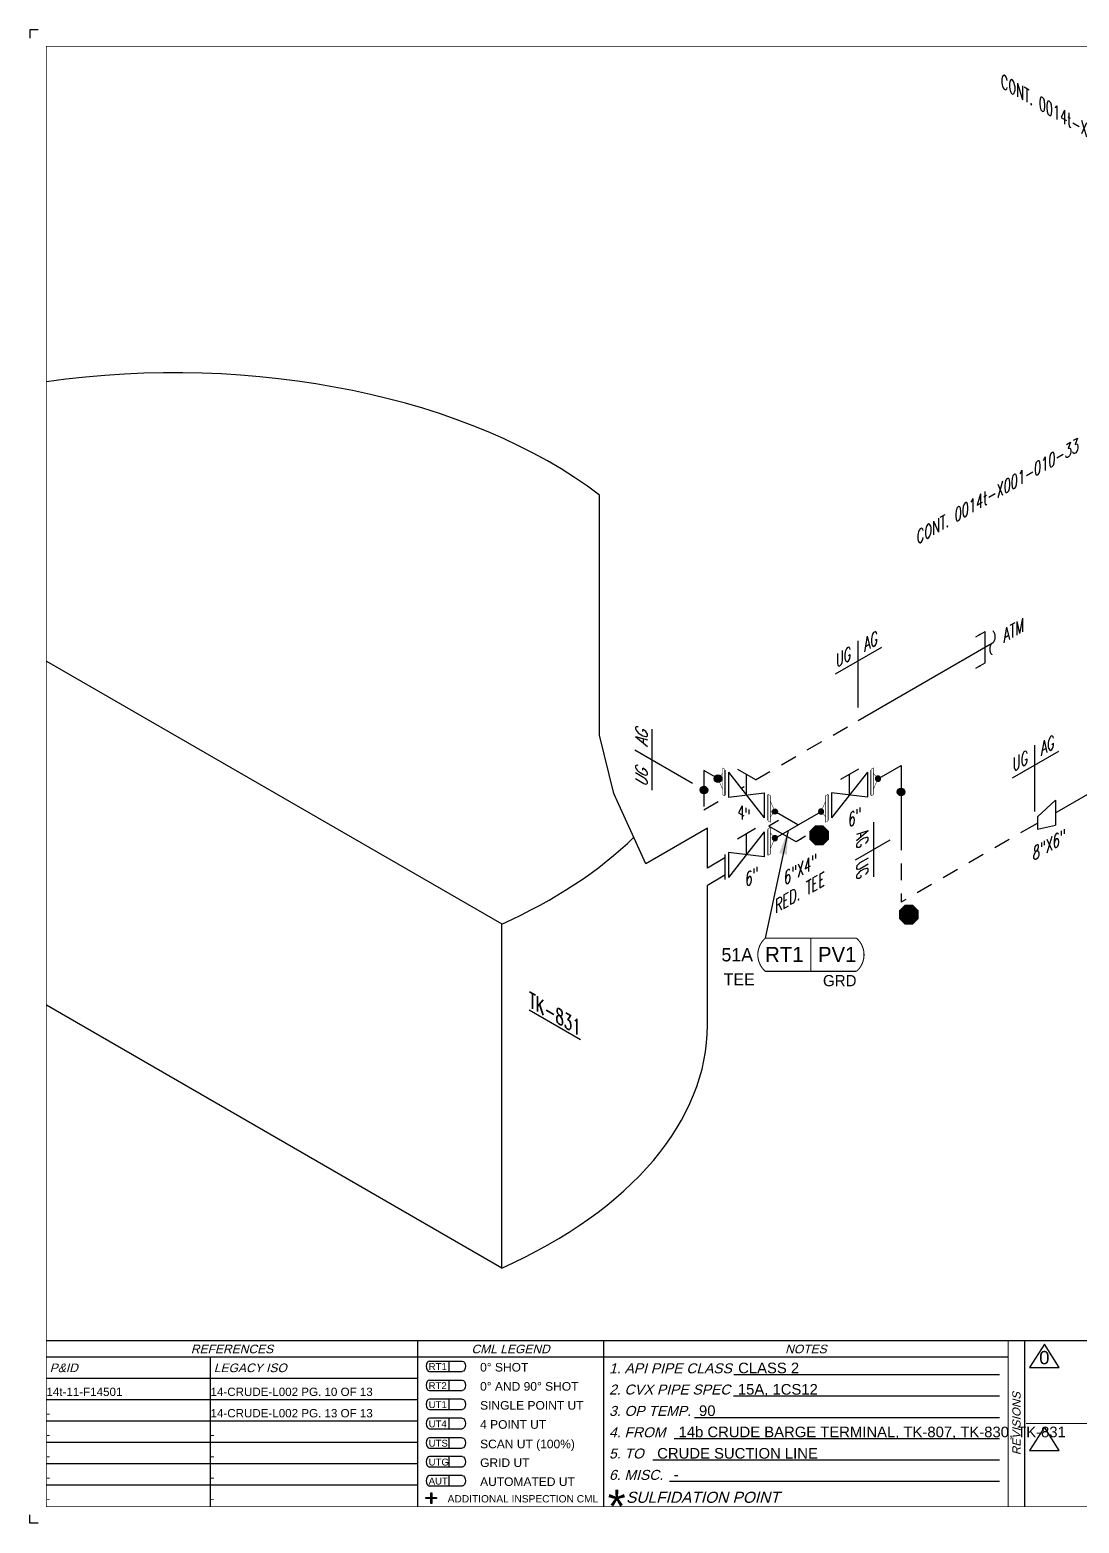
# Model space of a CAD drawing. Header units: inches. Extents: x 0.1 to 17.4, y 0.1 to 11.4.
# Drawn here: x 0.12 to 8.03, y 0.12 to 11.37 of the extents above; entities that cross this region are included whole.
import ezdxf
from ezdxf.enums import TextEntityAlignment as Align

# ---------------------------------------------------------------- set-up
doc = ezdxf.new("R2010")
doc.units = ezdxf.units.IN
doc.header["$MEASUREMENT"] = 0
doc.linetypes.add('HIDDEN2', pattern=[0.1875, 0.125, -0.0625])
for name, color, linetype in [('3', 1, 'Continuous'), ('BORDER', 3, 'Continuous'), ('BORDERTEXT', 7, 'Continuous'), ('COMP', 1, 'Continuous'), ('Continuation', 7, 'Continuous'), ('DL', 20, 'Continuous'), ('EQUIP', 131, 'Continuous'), ('EQUIP-ANNO', 150, 'Continuous'), ('FITTINGS', 4, 'Continuous'), ('PART_PCML', 7, 'Continuous'), ('PART_SelectedCML_RT', 132, 'Continuous'), ('PART_SelectedCML_UT', 132, 'Continuous'), ('PIPE-ANNO', 150, 'HIDDEN2'), ('TEXT', 7, 'Continuous'), ('UNAS.PIPE', 251, 'Continuous'), ('WELD POINTS', 41, 'Continuous'), ('Welds', 7, 'Continuous')]:
    doc.layers.add(name, color=color, linetype=linetype)
doc.layers.add('PIPE', color=7, linetype='Continuous', lineweight=30)
doc.styles.add('CMLPAS', font='')
doc.styles.add('FEASStandard', font='arial.ttf')
doc.styles.add('ISO30', font='simplex.shx', dxfattribs={"width": 0.85, "oblique": 30, "height": 0.075})
doc.styles.add('PART_Standard', font='romans', dxfattribs={"width": 0.8, "height": 0.09})
doc.styles.add('Richmond', font='arial.ttf')
doc.styles.add('SIMPLEX', font='ROMANS')
doc.styles.get("Standard").update_dxf_attribs({"font": 'arial.ttf'})
doc.styles.get('CMLPAS').set_extended_font_data('Cordia New')
doc.dimstyles.new('Richmond', dxfattribs={"dimtxt": 0.18, "dimasz": 0.18, "dimexe": 0.18, "dimexo": 0.0625, "dimgap": 0.09, "dimtad": 0, "dimtih": 1, "dimtoh": 1, "dimdec": 4, "dimzin": 0, "dimdsep": 46, "dimtxsty": 'Richmond', "dimcen": 0.09, "dimadec": 0, "dimazin": 0, "dimtfac": 1, "dimtdec": 4, "dimtofl": 0, "dimtmove": 0, "dimatfit": 3, "dimfxl": 1, "dimtolj": 1, "dimtzin": 0, "dimarcsym": 0})
doc.dimstyles.get("Standard").update_dxf_attribs({"dimtxt": 0.18, "dimasz": 0.18, "dimexe": 0.18, "dimexo": 0.0625, "dimgap": 0.09, "dimtad": 0, "dimtih": 1, "dimtoh": 1, "dimdec": 4, "dimzin": 0, "dimdsep": 46, "dimtxsty": 'Standard', "dimcen": 0.09, "dimadec": 0, "dimazin": 0, "dimtfac": 1, "dimtdec": 4, "dimtofl": 0, "dimtmove": 0, "dimatfit": 3, "dimfxl": 1, "dimtolj": 1, "dimtzin": 0, "dimarcsym": 0})

# ---------------------------------------------------------------- blocks, each defined once
blk = doc.blocks.new('Border')
h = blk.add_hatch(color=256)
h.dxf.hatch_style = 1
h.paths.add_polyline_path([(3.147, 0.317), (3.11, 0.317), (3.11, 0.31), (3.147, 0.31), (3.147, 0.273), (3.154, 0.273), (3.154, 0.31), (3.191, 0.31), (3.191, 0.317), (3.154, 0.317), (3.154, 0.354), (3.147, 0.354)])
blk.add_line((5.432, 1.244), (7.435, 1.244))
for points in [[(5.43, 1.083), (7.435, 1.083)], [(5.136, 0.922), (7.435, 0.922)], [(4.982, 0.762), (7.435, 0.762)], [(4.822, 0.601), (7.435, 0.601)], [(3.147, 0.317), (3.147, 0.354), (3.154, 0.354), (3.154, 0.317)], [(4.947, 0.44), (7.435, 0.44)], [(3.147, 0.31), (3.11, 0.31), (3.11, 0.317), (3.147, 0.317)], [(3.154, 0.31), (3.154, 0.273), (3.147, 0.273), (3.147, 0.31)], [(3.154, 0.317), (3.191, 0.317), (3.191, 0.31), (3.154, 0.31)]]:
    blk.add_lwpolyline(points)
at = {"layer": 'BORDER'}
for p, q in [((7.625, 0.25), (7.625, 1.5)), ((7.5, 1.375), (0.25, 1.375)), ((1.487, 0.25), (1.487, 1.375)), ((1.487, 1.214), (0.25, 1.214)), ((3.048, 1.214), (1.487, 1.214)), ((1.487, 1.054), (0.25, 1.054)), ((3.048, 1.054), (1.487, 1.054)), ((1.487, 0.893), (0.25, 0.893)), ((3.048, 0.893), (1.487, 0.893)), ((1.487, 0.732), (0.25, 0.732)), ((3.048, 0.732), (1.487, 0.732)), ((1.487, 0.571), (0.25, 0.571)), ((3.048, 0.571), (1.487, 0.571)), ((1.487, 0.411), (0.25, 0.411)), ((3.048, 0.411), (1.487, 0.411))]:
    blk.add_line(p, q, dxfattribs=at)
at = {"layer": 'BORDER', "const_width": 0.005}
blk.add_lwpolyline([(0.25, 0.25), (17.25, 0.25), (17.25, 11.25), (0.25, 11.25)], close=True, dxfattribs=at)
at = {"layer": 'BORDER', "const_width": 0.00833}
for points in [[(17.25, 1.5), (0.25, 1.5)], [(3.048, 0.25), (3.048, 1.5)], [(4.45, 0.25), (4.45, 1.5)], [(7.5, 0.25), (7.5, 1.5)], [(7.634, 0.875), (10.375, 0.875)]]:
    blk.add_lwpolyline(points, dxfattribs=at)
at = {"layer": 'BORDERTEXT', "color": 7, "linetype": 'Continuous'}
for p, q in [((3.137, 1.346), (3.383, 1.346)), ((3.137, 1.267), (3.383, 1.267)), ((3.137, 1.202), (3.383, 1.202)), ((3.137, 1.123), (3.383, 1.123))]:
    blk.add_line(p, q, dxfattribs=at)
at = {"layer": 'BORDERTEXT'}
for p, q in [((3.283, 1.346), (3.283, 1.267)), ((3.283, 1.202), (3.283, 1.123)), ((3.283, 1.059), (3.283, 0.98)), ((3.283, 1.059), (3.283, 0.98)), ((3.283, 0.915), (3.283, 0.836)), ((3.283, 0.915), (3.283, 0.836)), ((3.283, 0.768), (3.283, 0.689)), ((3.283, 0.768), (3.283, 0.689)), ((3.283, 0.626), (3.283, 0.548)), ((3.283, 0.626), (3.283, 0.548)), ((3.283, 0.483), (3.283, 0.405)), ((3.283, 0.483), (3.283, 0.405))]:
    blk.add_line(p, q, dxfattribs=at)
at = {"layer": 'BORDERTEXT', "color": 7}
for p, q in [((3.383, 1.059), (3.137, 1.059)), ((3.137, 0.98), (3.383, 0.98)), ((3.383, 0.915), (3.137, 0.915)), ((3.137, 0.836), (3.383, 0.836)), ((3.383, 0.768), (3.137, 0.768)), ((3.137, 0.689), (3.383, 0.689)), ((3.383, 0.626), (3.137, 0.626)), ((3.137, 0.548), (3.383, 0.548)), ((3.383, 0.483), (3.137, 0.483)), ((3.137, 0.405), (3.383, 0.405))]:
    blk.add_line(p, q, dxfattribs=at)
at = {"layer": 'BORDERTEXT'}
for centre in [(3.137, 1.307), (3.137, 1.163), (3.137, 1.02), (3.137, 0.876), (3.137, 0.729), (3.137, 0.587), (3.137, 0.444)]:
    blk.add_ellipse(centre, major_axis=(0, -0.0394), ratio=0.624439, start_param=3.141593, end_param=6.283185, dxfattribs=at)
at = {"layer": 'BORDERTEXT', "extrusion": (0, 0, -1)}
for centre in [(3.383, 1.307), (3.383, 1.163), (3.383, 1.02), (3.383, 0.876), (3.383, 0.729), (3.383, 0.587), (3.383, 0.444)]:
    blk.add_ellipse(centre, major_axis=(0, -0.0394), ratio=0.624439, start_param=3.141593, end_param=6.283185, dxfattribs=at)
at = {"layer": 'BORDERTEXT', "style": 'FEASStandard', "oblique": 15}
for s, p in [('REFERENCES', (1.649, 1.437)), ('CML LEGEND', (3.749, 1.437)), ('NOTES', (5.975, 1.437))]:
    blk.add_text(s, height=0.065, dxfattribs=at).set_placement(p, align=Align.MIDDLE)
for s, p in [('P&ID', (0.275, 1.295)), ('LEGACY ISO', (1.512, 1.295))]:
    blk.add_text(s, height=0.065, dxfattribs=at).set_placement(p, align=Align.MIDDLE_LEFT)
at = {"layer": 'BORDERTEXT', "style": 'FEASStandard'}
for s, height, p in [('RT1', 0.0518, (3.131, 1.279)), ('0%%D SHOT', 0.0648, (3.519, 1.267)), ('RT2', 0.0518, (3.131, 1.135)), ('0%%D AND 90%%D SHOT', 0.0648, (3.519, 1.123)), ('UT1', 0.0518, (3.131, 0.992)), ('SINGLE POINT UT', 0.0648, (3.519, 0.98)), ('4 POINT UT', 0.0648, (3.519, 0.836)), ('UT4', 0.0518, (3.131, 0.847)), ('UTS', 0.0518, (3.131, 0.701)), ('SCAN UT (100%%%)', 0.0648, (3.519, 0.689)), ('UTG', 0.0518, (3.131, 0.559)), ('GRID UT', 0.0648, (3.519, 0.548)), ('AUT', 0.0518, (3.131, 0.416)), ('AUTOMATED UT', 0.0648, (3.519, 0.405)), ('ADDITIONAL INSPECTION CML', 0.055, (3.274, 0.281))]:
    blk.add_text(s, height=height, dxfattribs=at).set_placement(p)
at = {"layer": 'BORDERTEXT', "style": 'FEASStandard', "oblique": 15}
for s, height, p in [('1. API PIPE CLASS', 0.075, (4.491, 1.254)), ('2. CVX PIPE SPEC', 0.075, (4.491, 1.094)), ('3. OP TEMP.', 0.075, (4.491, 0.933)), ('4. FROM ', 0.075, (4.491, 0.772)), ('5. TO ', 0.075, (4.491, 0.612)), ('6. MISC. ', 0.075, (4.491, 0.451)), ('SULFIDATION POINT', 0.08333, (4.619, 0.278))]:
    blk.add_text(s, height=height, dxfattribs=at).set_placement(p)
blk.add_text('REVISIONS', height=0.0625, rotation=90, dxfattribs=at).set_placement((7.562, 0.875), align=Align.MIDDLE)
at = {"layer": 'BORDERTEXT', "insert": (4.481, 0.378), "char_height": 0.25, "attachment_point": 1, "style": 'FEASStandard'}
blk.add_mtext('*', dxfattribs=at)
blk = doc.blocks.new('BORDER TEXT')
at = {"layer": 'BORDERTEXT'}
for tag, p, height, style in [('API_PIPE_CLASS', (5.464, 1.254), 0.08, 'Richmond'), ('MATERIAL1', (12.263, 1.211), 0.08, 'Richmond'), ('P&ID_#1', (0.25, 1.083), 0.0625, 'FEASStandard'), ('LINE_#1', (1.487, 1.083), 0.0625, 'FEASStandard'), ('CVX_PIPE_SPEC', (5.462, 1.093), 0.08, 'Richmond'), ('OP_TEMP', (5.169, 0.932), 0.08, 'Richmond'), ('MATERIAL2', (12.263, 1.04), 0.08, 'Richmond'), ('P&ID_#2', (0.25, 0.922), 0.0625, 'FEASStandard'), ('LINE_#2', (1.487, 0.922), 0.0625, 'FEASStandard'), ('MATERIAL3', (12.263, 0.868), 0.08, 'Richmond'), ('P&ID_#3', (0.25, 0.762), 0.0625, 'FEASStandard'), ('LINE_#3', (1.487, 0.762), 0.0625, 'FEASStandard'), ('FROM', (5.015, 0.772), 0.08, 'Richmond'), ('TO', (4.854, 0.611), 0.08, 'Richmond'), ('MATERIAL4', (12.263, 0.696), 0.08, 'Richmond'), ('P&ID_#4', (0.25, 0.601), 0.0625, 'FEASStandard'), ('LINE_#4', (1.487, 0.601), 0.0625, 'FEASStandard'), ('MATERIAL5', (12.263, 0.525), 0.08, 'Richmond'), ('P&ID_#5', (0.25, 0.44), 0.0625, 'FEASStandard'), ('LINE_#5', (1.487, 0.44), 0.0625, 'FEASStandard'), ('MISC', (4.979, 0.451), 0.08, 'Richmond'), ('INSULATION', (12.928, 0.414), 0.0625, 'FEASStandard'), ('P&ID_#6', (0.25, 0.28), 0.0625, 'FEASStandard'), ('LINE_#6', (1.487, 0.28), 0.0625, 'FEASStandard'), ('PWHT', (12.928, 0.281), 0.0625, 'FEASStandard')]:
    blk.add_attdef(tag, p, '', height=height, dxfattribs=dict(at, style=style))
at = {"layer": 'BORDERTEXT', "style": 'FEASStandard'}
for tag, p in [('DR.BY', (11.075, 0.562)), ('DR.BY_DATE', (11.95, 0.562)), ('CHK_BY', (11.075, 0.354)), ('CHK._BY_DATE', (11.95, 0.354))]:
    blk.add_attdef(tag, text='', height=0.1, dxfattribs=at).set_placement(p, align=Align.MIDDLE_CENTER)
at = {"layer": 'BORDERTEXT', "style": 'PART_Standard', "width": 0.8}
for tag, p in [('PLANT_NUMBER', (13.938, 0.384)), ('SYSTEM_NUMBER', (14.812, 0.384)), ('CIRCUIT_NUMBER', (15.688, 0.384)), ('SHEET_NUMBER', (16.5, 0.384)), ('REVISION', (17.062, 0.384))]:
    blk.add_attdef(tag, text='', height=0.15, dxfattribs=at).set_placement(p, align=Align.MIDDLE_CENTER)
blk = doc.blocks.new('1_Cont_330')
at = {"layer": 'Continuation', "style": 'PART_Standard', "oblique": 330, "width": 0.8}
blk.add_attdef('CONT.', (0, 0), '', height=0.09, rotation=330, dxfattribs=at)
blk = doc.blocks.new('*U41')
at = {"layer": 'PIPE-ANNO', "linetype": 'Continuous'}
for p, q in [((0, 0.1), (0, 0.6)), ((-0.169, 0.352), (0.179, 0.554))]:
    blk.add_line(p, q, dxfattribs=at)
at = {"layer": 'TEXT', "style": 'PART_Standard', "oblique": 30, "width": 0.8}
blk.add_attdef('SPEC_1_30/30', (-0.166, 0.396), '', height=0.09, rotation=30, dxfattribs=at)
blk.add_attdef('SPEC_2_30/30', text='', height=0.09, rotation=30, dxfattribs=at).set_placement((0.149, 0.578), align=Align.RIGHT)
blk = doc.blocks.new('1_Text_30')
at = {"layer": 'TEXT', "style": 'PART_Standard', "oblique": 30, "width": 0.8}
blk.add_attdef('TEXT', (0, 0), '', height=0.09, rotation=30, dxfattribs=at)
blk = doc.blocks.new('3_VALVE_FLANGE_GATE_30')
at = {"color": 0, "linetype": 'ByBlock', "lineweight": -2}
blk.add_wipeout([(-0.162, -0.187), (-0.135, -0.172), (0, 0), (0.135, -0.016), (0.162, 0), (0.162, 0.187), (0.135, 0.172), (0, 0), (-0.135, 0.016), (-0.162, 0)], dxfattribs=at)
for p, q in [((0.135, 0.172), (-0.135, -0.172)), ((0.068, 0.195), (-0.068, 0.117)), ((0, 0), (0, 0.156)), ((0.135, 0.172), (0.135, -0.016)), ((0.162, 0.187), (0.162, 0)), ((-0.162, 0), (-0.162, -0.187)), ((-0.135, 0.016), (-0.135, -0.172)), ((0.135, -0.016), (-0.135, 0.016))]:
    blk.add_line(p, q, dxfattribs=at)
blk = doc.blocks.new('AM9A04')
at = {"linetype": 'Continuous', "const_width": 0.01}
blk.add_lwpolyline([(0, -0.289), (0, 0.289), (-0.05, 0.318), (-0.05, -0.26)], close=True, dxfattribs=at)
at = {"const_width": 0.01}
blk.add_lwpolyline([(-0.05, -0.144), (-0.15, 0.087), (-0.05, 0.202)], dxfattribs=at)
blk = doc.blocks.new('A09')
at = {"layer": 'Welds'}
h = blk.add_hatch(color=256, dxfattribs=at)
h.dxf.hatch_style = 1
h.paths.add_polyline_path([(-0.03, 0, 1), (0.03, 0, 1)])
blk.add_circle((0, 0), 0.03, dxfattribs=at)
blk = doc.blocks.new('*U52')
blk.add_wipeout([(0.052, -0.03), (0.017, -0.07), (0.017, -0.11), (0, -0.1), (0, 0.1), (0.017, 0.09), (0.017, 0.05)]).dxf.layer = 'COMP'
at = {"layer": '3', "xscale": 0.65, "yscale": 0.65, "zscale": 0.65}
blk.add_blockref('A09', (0.052, -0.03), dxfattribs=at)
at = {"layer": 'COMP', "xscale": 0.3466300616258731, "yscale": 0.3466300616258731, "zscale": 0.3466300616258731, "rotation": 180}
blk.add_blockref('AM9A04', (0, 0), dxfattribs=at)
blk = doc.blocks.new('2_WELD_SINGLE_00')
at = {"linetype": 'ByBlock', "lineweight": -2}
h = blk.add_hatch(color=0, dxfattribs=at)
edge = h.paths.add_edge_path()
edge.add_arc((0, 0), 0.0286, 0, 360)
at = {"color": 0, "linetype": 'ByBlock', "lineweight": -2}
blk.add_circle((0, 0), 0.0286, dxfattribs=at)
blk = doc.blocks.new('1_Cont_30')
at = {"layer": 'Continuation', "style": 'PART_Standard', "oblique": 30, "width": 0.8}
blk.add_attdef('CONT', (0, 0), '', height=0.09, rotation=30, dxfattribs=at)
blk = doc.blocks.new('1_BREAK-PIPE_PIPE_00')
at = {"color": 0, "linetype": 'ByBlock', "lineweight": -2}
for centre, major_axis in [((0.03, -0.092), (0, 0.101)), ((-0.03, 0.092), (0, -0.101))]:
    blk.add_ellipse(centre, major_axis=major_axis, ratio=0.711978, start_param=0.427466, end_param=3.141593, dxfattribs=at)
blk = doc.blocks.new('1_Tilde_00')
at = {"layer": 'PIPE-ANNO', "xscale": -0.5000000000000001, "yscale": 0.5, "zscale": 0.5}
blk.add_blockref('1_BREAK-PIPE_PIPE_00', (0, 0), dxfattribs=at)
blk = doc.blocks.new('*U69')
at = {"layer": 'PIPE-ANNO', "linetype": 'Continuous'}
for p, q in [((-0.39, -0.002), (-0.39, 0.459)), ((-0.087, 0.05), (-0.52, 0.3))]:
    blk.add_line(p, q, dxfattribs=at)
at = {"layer": 'TEXT', "style": 'PART_Standard', "oblique": 30, "width": 0.8}
blk.add_attdef('SPEC_1_30/30', (-0.426, 0.022), '', height=0.09, rotation=90, dxfattribs=at)
blk.add_attdef('SPEC_2_30/30', text='', height=0.09, rotation=90, dxfattribs=at).set_placement((-0.426, 0.445), align=Align.RIGHT)
blk = doc.blocks.new('2_REDUCER_THREAD_CONCENTRIC_30')
at = {"color": 0, "linetype": 'ByBlock', "lineweight": -2}
blk.add_wipeout([(0.068, 0.086), (-0.068, 0.055), (-0.068, -0.133), (0.068, -0.008)], dxfattribs=at)
for p, q in [((0.068, 0.086), (-0.068, 0.055)), ((-0.068, -0.133), (-0.068, 0.055)), ((0.068, -0.008), (0.068, 0.086)), ((0.068, -0.008), (-0.068, -0.133))]:
    blk.add_line(p, q, dxfattribs=at)
blk = doc.blocks.new('1_Text_330')
at = {"layer": 'TEXT', "style": 'PART_Standard', "oblique": 330, "width": 0.8}
blk.add_attdef('3/4"', (0, 0), '', height=0.09, rotation=330, dxfattribs=at)
blk = doc.blocks.new('PART_PCML')
blk.add_hatch(color=0).paths.add_polyline_path([(-0.07, -0.029), (-0.029, -0.07), (0.029, -0.07), (0.07, -0.029), (0.07, 0.029), (0.029, 0.07), (-0.029, 0.07), (-0.07, 0.029)])
at = {"color": 7, "const_width": 0.009}
blk.add_lwpolyline([(-0.07, 0.029), (-0.029, 0.07), (0.029, 0.07), (0.07, 0.029), (0.07, -0.029), (0.029, -0.07), (-0.029, -0.07), (-0.07, -0.029), (-0.07, 0.029), (-0.029, 0.07)], dxfattribs=at)
at = {"color": 18, "true_color": 0x000000}
blk.add_lwpolyline([(-0.029, 0.07), (-0.07, 0.029), (-0.07, -0.029), (-0.029, -0.07), (0.029, -0.07), (0.07, -0.029), (0.07, 0.029), (0.029, 0.07)], close=True, dxfattribs=at)
at = {"color": 7, "true_color": 0xffffff, "style": 'SIMPLEX', "width": 0.8, "flags": 1}
for tag, p in [('CIRCUIT', (-0.094, 0.089)), ('DM', (-0.053, -0.133)), ('TYPE', (-0.075, -0.204))]:
    blk.add_attdef(tag, p, '', height=0.0586, dxfattribs=at)
at = {"color": 7, "true_color": 0xffffff, "style": 'SIMPLEX', "width": 0.8}
blk.add_attdef('DMDISP', text='', height=0.0586, dxfattribs=at).set_placement((0, 0), align=Align.MIDDLE_CENTER)
blk = doc.blocks.new('CMLPAS')
at = {"const_width": 0.008}
blk.add_lwpolyline([(0.063, 0.125, 0.454441), (0.063, -0.125), (0.75, -0.125, 0.454441), (0.75, 0.125)], format="xyb", close=True, dxfattribs=at)
blk.add_lwpolyline([(0.406, -0.125), (0.406, 0.125)], dxfattribs=at)
at = {"style": 'CMLPAS', "flags": 1}
for tag, p in [('STATE', (0.75, 0.623)), ('DL', (0.75, 0.482)), ('CIRCUIT', (0.75, 0.341)), ('SUBSINTERVAL(MONTHS)', (-0.025, -0.335)), ('OLD_ID', (0.75, -0.337)), ('OLD_NDE', (0.75, -0.478)), ('OLD_ENTY', (0.741, -0.636)), ('SIZE', (0.747, -0.761)), ('SPEC', (0.747, -0.902)), ('JUSTIFY', (0.747, -1.043)), ('COMMENTS', (0.747, -1.185)), ('OLD_ASSET', (0.75, -1.326)), ('SCHED', (0.737, -1.469)), ('NOM_THICK', (0.752, -1.61)), ('CORR_ALLOW', (0.763, -1.745)), ('TML_STATUS', (0.772, -1.878)), ('FLOW_ORDER', (0.778, -2.13))]:
    blk.add_attdef(tag, text='', height=0.1, dxfattribs=at).set_placement(p, align=Align.MIDDLE_RIGHT)
at = {"style": 'CMLPAS'}
for tag, height, p in [('CHILD', 0.25, (0.75, 0.269)), ('###', 0.115, (0.75, 0.002)), ('ACCESS', 0.085, (0.75, -0.195))]:
    blk.add_attdef(tag, text='', height=height, dxfattribs=at).set_placement(p, align=Align.MIDDLE_RIGHT)
at = {"color": 152, "style": 'CMLPAS'}
for tag, height, p in [('SPECIAL', 0.085, (0.405, 0.19)), ('DM-TYPE', 0.1, (-0.03, 0)), ('COMP', 0.09, (-0.017, -0.185))]:
    blk.add_attdef(tag, text='', height=height, dxfattribs=at).set_placement(p, align=Align.MIDDLE_RIGHT)
at = {"style": 'CMLPAS'}
blk.add_attdef('NDE', text='', height=0.115, dxfattribs=at).set_placement((0.206, 0.002), align=Align.MIDDLE_CENTER)
blk = doc.blocks.new('*U66')
at = {"color": 20, "linetype": 'ByBlock', "ltscale": 0.7}
blk.add_line((0.054, -0.15), (0.054, 0.087), dxfattribs=at)
for points in [[(0.126, 0.046), (0.054, 0.087)], [(0.126, -0.191), (0.054, -0.15)]]:
    blk.add_leader(points, dimstyle='Richmond', override={"dimasz": 0.04, "dimgap": 0.09, "dimtad": 0}, dxfattribs=at)
blk = doc.blocks.new('*U77')
at = {"color": 20, "linetype": 'ByBlock', "ltscale": 0.7}
blk.add_line((0.157, -0.028), (-0.048, 0.09), dxfattribs=at)
for points in [[(0.023, 0.132), (-0.048, 0.09)], [(0.228, 0.013), (0.157, -0.028)]]:
    blk.add_leader(points, dimstyle='Richmond', override={"dimasz": 0.04, "dimgap": 0.09, "dimtad": 0}, dxfattribs=at)

msp = doc.modelspace()

# ---------------------------------------------------------------- linework, layer by layer
for p, q in [((0.125, 11.375), (0.125, 11.312)), ((0.187, 11.375), (0.125, 11.375)), ((0.125, 0.125), (0.125, 0.187)), ((0.187, 0.125), (0.125, 0.125))]:
    msp.add_line(p, q)
at = {"layer": 'BORDERTEXT'}
for points in [[(7.772, 1.474), (7.659, 1.298), (7.885, 1.298)], [(7.772, 0.849), (7.659, 0.673), (7.885, 0.673)]]:
    msp.add_lwpolyline(points, close=True, dxfattribs=at)
at = {"layer": 'EQUIP'}
for p, q in [((4.419, 6.061), (4.419, 7.869)), ((0.25, 6.62), (3.683, 4.639)), ((4.527, 5.621), (4.419, 6.061)), ((4.768, 5.093), (4.527, 5.621)), ((5.232, 5.361), (4.768, 5.093)), ((5.232, 5.06), (5.232, 5.361)), ((5.232, 3.877), (5.232, 4.93)), ((3.683, 2.046), (3.683, 4.639)), ((3.683, 2.046), (0.25, 4.028))]:
    msp.add_line(p, q, dxfattribs=at)
for centre, start_param, end_param in [((1.212, 6.47), 3.788683, 4.953891), ((1.212, 6.47), 2.232673, 2.609905), ((1.212, 3.877), 2.232673, 3.141593)]:
    msp.add_ellipse(centre, major_axis=(-4.021, 0), ratio=0.57735, start_param=start_param, end_param=end_param, dxfattribs=at)
at = {"layer": 'PIPE'}
for p, q in [((5.364, 5.068), (6.692, 5.834)), ((6.692, 5.834), (6.692, 5.319)), ((8.441, 5.814), (7.701, 5.387)), ((5.915, 5.386), (5.754, 5.479))]:
    msp.add_line(p, q, dxfattribs=at)
at = {"layer": 'PIPE', "linetype": 'HIDDEN2'}
for p in [(7.701, 5.387), (6.692, 5.319)]:
    msp.add_line(p, (6.692, 4.804), dxfattribs=at)
at = {"layer": 'PIPE-ANNO', "linetype": 'Continuous'}
for p, q in [((6.485, 5.407), (6.485, 4.993)), ((6.607, 5.27), (6.347, 5.12))]:
    msp.add_line(p, q, dxfattribs=at)
at = {"layer": 'UNAS.PIPE'}
for p, q in [((6.368, 6.171), (7.381, 6.756)), ((5.206, 5.795), (5.206, 5.648)), ((5.312, 5.734), (5.206, 5.795))]:
    msp.add_line(p, q, dxfattribs=at)
at = {"layer": 'UNAS.PIPE', "linetype": 'HIDDEN2'}
msp.add_line((5.206, 5.648), (5.206, 5.5), dxfattribs=at)

# ---------------------------------------------------------------- block references
msp.add_blockref('1_Cont_30', (7.463, 6.756)).add_auto_attribs({'CONT': 'ATM'})
at = {"layer": 'BORDER'}
msp.add_blockref('Border', (0, 0), dxfattribs=at)
at = {"layer": 'BORDERTEXT'}
ref = msp.add_blockref('BORDER TEXT', (0, 0), dxfattribs=at)
ref.add_attrib('MISC', '-', (4.979, 0.451), dxfattribs={"height": 0.08, "style": 'Richmond'})
ref.add_attrib('TO', 'CRUDE SUCTION LINE', (4.854, 0.611), dxfattribs={"height": 0.08, "style": 'Richmond'})
ref.add_attrib('FROM', '14b CRUDE BARGE TERMINAL, TK-807, TK-830, TK-831', (5.015, 0.772), dxfattribs={"height": 0.08, "style": 'Richmond'})
ref.add_attrib('OP_TEMP', '90', (5.169, 0.932), dxfattribs={"height": 0.08, "style": 'Richmond'})
ref.add_attrib('CVX_PIPE_SPEC', '15A, 1CS12', (5.462, 1.093), dxfattribs={"height": 0.08, "style": 'Richmond'})
ref.add_attrib('API_PIPE_CLASS', 'CLASS 2', (5.464, 1.254), dxfattribs={"height": 0.08, "style": 'Richmond'})
ref.add_attrib('LINE_#6', '-', (1.487, 0.28), dxfattribs={"height": 0.0625, "style": 'FEASStandard'})
ref.add_attrib('LINE_#5', '-', (1.487, 0.44), dxfattribs={"height": 0.0625, "style": 'FEASStandard'})
ref.add_attrib('LINE_#4', '-', (1.487, 0.601), dxfattribs={"height": 0.0625, "style": 'FEASStandard'})
ref.add_attrib('LINE_#3', '-', (1.487, 0.762), dxfattribs={"height": 0.0625, "style": 'FEASStandard'})
ref.add_attrib('LINE_#2', '14-CRUDE-L002 PG. 13 OF 13', (1.487, 0.922), dxfattribs={"height": 0.0625, "style": 'FEASStandard'})
ref.add_attrib('LINE_#1', '14-CRUDE-L002 PG. 10 OF 13', (1.487, 1.083), dxfattribs={"height": 0.0625, "style": 'FEASStandard'})
ref.add_attrib('P&ID_#6', '-', (0.25, 0.28), dxfattribs={"height": 0.0625, "style": 'FEASStandard'})
ref.add_attrib('P&ID_#5', '-', (0.25, 0.44), dxfattribs={"height": 0.0625, "style": 'FEASStandard'})
ref.add_attrib('P&ID_#4', '-', (0.25, 0.601), dxfattribs={"height": 0.0625, "style": 'FEASStandard'})
ref.add_attrib('P&ID_#3', '-', (0.25, 0.762), dxfattribs={"height": 0.0625, "style": 'FEASStandard'})
ref.add_attrib('P&ID_#2', '-', (0.25, 0.922), dxfattribs={"height": 0.0625, "style": 'FEASStandard'})
ref.add_attrib('P&ID_#1', '14t-11-F14501', (0.25, 1.083), dxfattribs={"height": 0.0625, "style": 'FEASStandard'})
at = {"layer": 'Continuation'}
for name, p, values in [('1_Cont_330', (7.444, 10.943), {'CONT.': 'CONT. 0014t-X002-010-04'}), ('1_Cont_30', (6.811, 7.497), {'CONT': 'CONT. 0014t-X001-010-33'})]:
    msp.add_blockref(name, p, dxfattribs=at).add_auto_attribs(values)
at = {"layer": 'DL', "xscale": -1}
msp.add_blockref('*U66', (7.381, 6.756), dxfattribs=at)
at = {"layer": 'PART_PCML', "color": 13}
msp.add_blockref('PART_PCML', (6.75, 4.709), dxfattribs=at).add_auto_attribs({'DMDISP': '85A'})
at = {"layer": 'PART_SelectedCML_UT'}
msp.add_blockref('CMLPAS', (5.606, 4.407), dxfattribs=at).add_auto_attribs({'###': 'PV1', 'NDE': 'RT1', 'DM-TYPE': '51A', 'COMP': 'TEE', 'ACCESS': 'GRD'})
at = {"layer": 'PIPE-ANNO'}
for name, p in [('*U41', (6.368, 6.171)), ('*U69', (5.206, 5.648)), ('*U41', (7.701, 5.387))]:
    msp.add_blockref(name, p, dxfattribs=at).add_auto_attribs({'SPEC_1_30/30': 'UG', 'SPEC_2_30/30': 'AG'})
at = {"layer": 'PIPE-ANNO', "xscale": -1}
msp.add_blockref('1_Tilde_00', (7.381, 6.756), dxfattribs=at)
at = {"layer": 'TEXT'}
ref = msp.add_blockref('1_Text_30', (6.355, 5.317), dxfattribs=dict(at, rotation=120))
ref.add_attrib('TEXT', 'AG', (6.355, 5.317), dxfattribs={"height": 0.09, "rotation": 270, "style": 'PART_Standard', "oblique": 330, "width": 0.8})
for p, values in [((5.811, 4.928), {'TEXT': '6"X4"'}), ((5.742, 4.717), {'TEXT': 'RED. TEE'})]:
    msp.add_blockref('1_Text_30', p, dxfattribs=at).add_auto_attribs(values)
ref = msp.add_blockref('1_Text_30', (6.355, 5.096), dxfattribs=dict(at, rotation=120))
ref.add_attrib('TEXT', 'UG', (6.355, 5.096), dxfattribs={"height": 0.09, "rotation": 270, "style": 'PART_Standard', "oblique": 330, "width": 0.8})
at = {"layer": 'UNAS.PIPE'}
for p in [(5.312, 5.734), (5.206, 5.648)]:
    msp.add_blockref('2_WELD_SINGLE_00', p, dxfattribs=at)
at = {"layer": 'WELD POINTS'}
msp.add_blockref('2_WELD_SINGLE_00', (6.692, 5.634), dxfattribs=at)

# ---------------------------------------------------------------- texts
at = {"layer": 'BORDERTEXT', "style": 'FEASStandard'}
msp.add_attdef('0', text='', height=0.1, dxfattribs=at).set_placement((7.772, 1.372), align=Align.MIDDLE_CENTER)
at = {"layer": 'EQUIP-ANNO', "style": 'ISO30', "oblique": 330, "width": 0.85}
msp.add_text('%%UTK-831', height=0.1, rotation=330, dxfattribs=at).set_placement((3.888, 4.015))

# ---------------------------------------------------------------- next in the draw order: block references
at = {"layer": 'FITTINGS'}
for p in [(6.303, 5.61), (5.526, 5.162)]:
    msp.add_blockref('3_VALVE_FLANGE_GATE_30', p, dxfattribs=at)
at = {"layer": 'FITTINGS', "xscale": -1, "yscale": -1}
msp.add_blockref('2_REDUCER_THREAD_CONCENTRIC_30', (7.789, 5.438), dxfattribs=at)

# ---------------------------------------------------------------- next in the draw order: linework, layer by layer
at = {"layer": 'FITTINGS'}
for p, q in [((5.364, 5.136), (5.232, 5.06)), ((5.364, 5.007), (5.232, 4.93))]:
    msp.add_line(p, q, dxfattribs=at)

# ---------------------------------------------------------------- next in the draw order: block references
at = {"layer": 'COMP', "ltscale": 0.65, "xscale": -1, "rotation": 180}
for p in [(6.466, 5.704), (5.689, 5.256)]:
    msp.add_blockref('*U52', p, dxfattribs=at)
at = {"layer": 'COMP', "ltscale": 0.65, "xscale": -1}
msp.add_blockref('*U52', (6.141, 5.516), dxfattribs=at)
at = {"layer": 'TEXT'}
for p, values in [((6.295, 5.363), {'TEXT': '6"'}), ((7.686, 5.113), {'TEXT': '8"X6"'}), ((5.519, 4.915), {'TEXT': '6"'})]:
    msp.add_blockref('1_Text_30', p, dxfattribs=at).add_auto_attribs(values)

# ---------------------------------------------------------------- next in the draw order: linework, layer by layer
at = {"layer": 'UNAS.PIPE', "linetype": 'HIDDEN2'}
msp.add_line((5.206, 5.5), (6.368, 6.171), dxfattribs=at)

# ---------------------------------------------------------------- next in the draw order: block references
at = {"layer": 'PART_PCML', "color": 96}
msp.add_blockref('PART_PCML', (6.074, 5.307), dxfattribs=at).add_auto_attribs({'DMDISP': '51A'})

# ---------------------------------------------------------------- next in the draw order: leaders
at = {"layer": 'PART_SelectedCML_RT'}
msp.add_leader([(5.84, 5.343), (5.668, 4.532)], dimstyle='Standard', dxfattribs=at)

# ---------------------------------------------------------------- next in the draw order: block references
at = {"layer": 'FITTINGS', "xscale": -1}
msp.add_blockref('3_VALVE_FLANGE_GATE_30', (5.526, 5.61), dxfattribs=at)

# ---------------------------------------------------------------- next in the draw order: block references
at = {"layer": 'COMP', "ltscale": 0.65}
msp.add_blockref('*U52', (5.689, 5.516), dxfattribs=at)
at = {"layer": 'TEXT'}
msp.add_blockref('1_Text_330', (5.459, 5.446), dxfattribs=at).add_auto_attribs({'3/4"': '4"'})
at = {"layer": 'UNAS.PIPE', "xscale": 0.3466300616258731, "yscale": 0.3466300616258731, "zscale": 0.3466300616258731}
msp.add_blockref('AM9A04', (5.364, 5.704), dxfattribs=at)

# ---------------------------------------------------------------- next in the draw order: block references
at = {"layer": 'DL'}
msp.add_blockref('*U77', (5.744, 5.287), dxfattribs=at)

doc.saveas('drawing.dxf')
